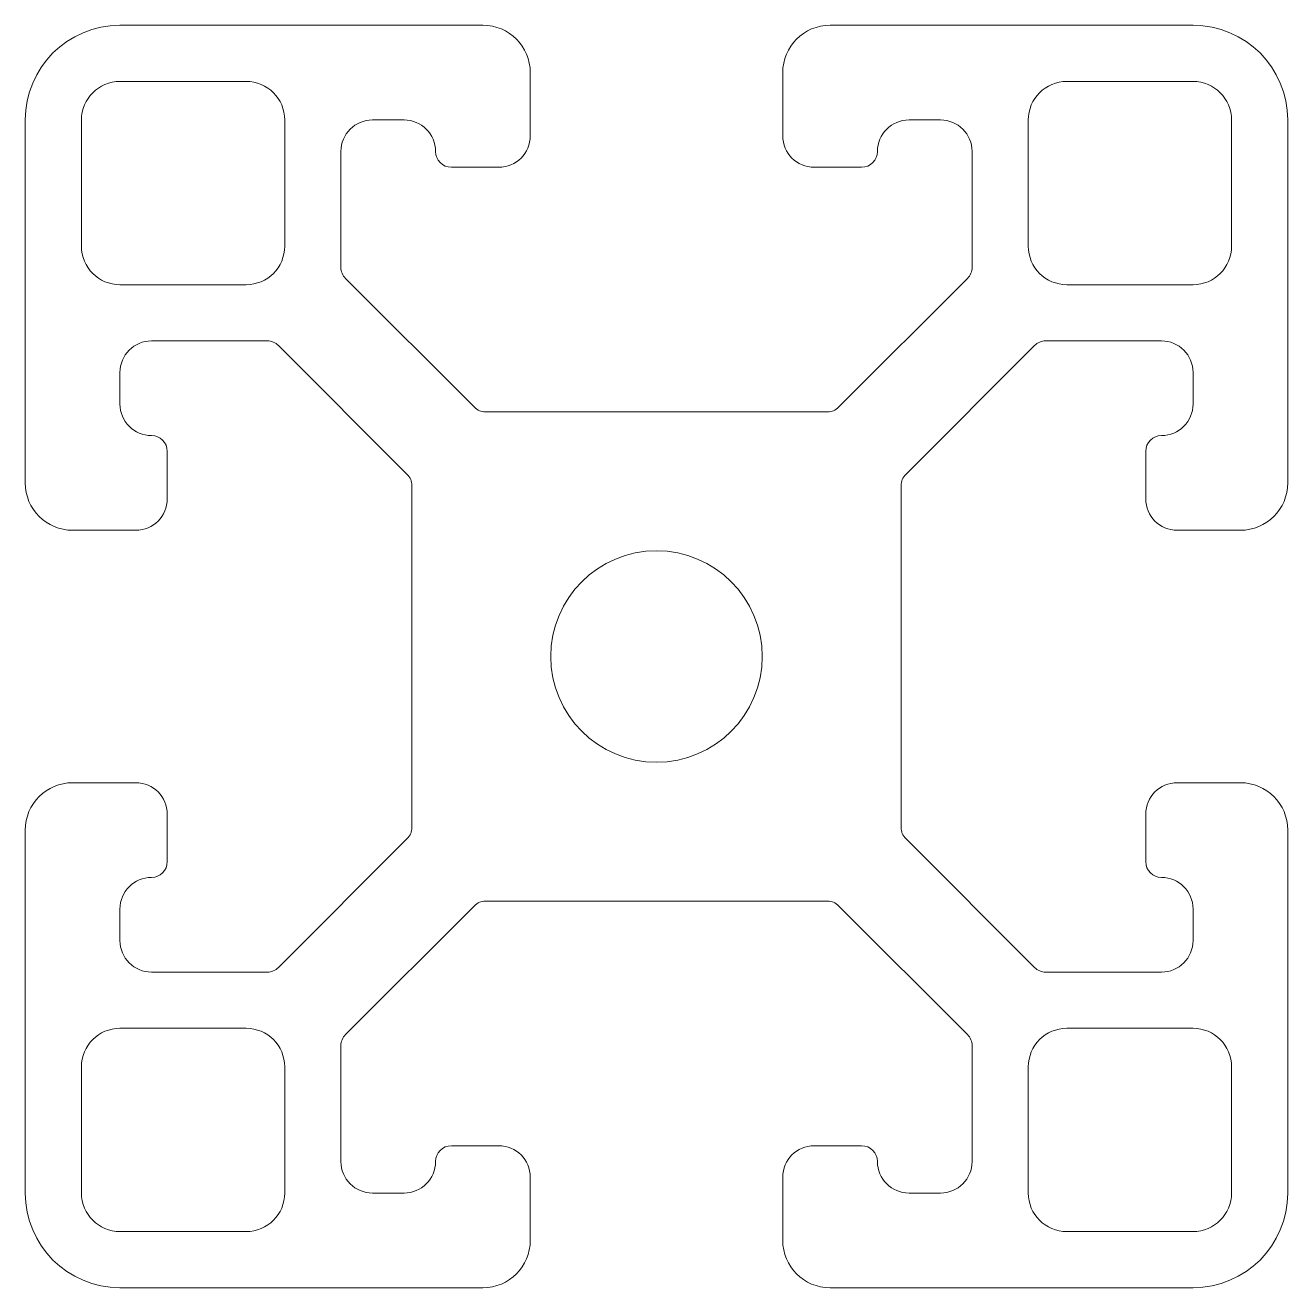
# Model space of a CAD drawing. Header units: millimetres. Extents: x -20 to 20, y -20 to 20.
import ezdxf

# ---------------------------------------------------------------- set-up
doc = ezdxf.new("R2010")
doc.units = ezdxf.units.MM

msp = doc.modelspace()

# ---------------------------------------------------------------- linework, layer by layer
at = {"color": 7, "linetype": 'Continuous', "lineweight": 15}
for p, q in [((-5.5, 20), (-17, 20)), ((17, 20), (5.5, 20)), ((-4, 16.5), (-4, 18.5)), ((4, 18.5), (4, 16.5)), ((-13, 18.22), (-17, 18.22)), ((17, 18.22), (13, 18.22)), ((-20, 17), (-20, 5.5)), ((-18.22, 17), (-18.22, 13)), ((-11.78, 13), (-11.78, 17)), ((-9, 17), (-8, 17)), ((8, 17), (9, 17)), ((11.78, 17), (11.78, 13)), ((18.22, 13), (18.22, 17)), ((20, 5.5), (20, 17)), ((-10, 12.332), (-10, 16)), ((10, 16), (10, 12.332)), ((-6.5, 15.5), (-5, 15.5)), ((5, 15.5), (6.5, 15.5)), ((-17, 11.78), (-13, 11.78)), ((-5.771, 7.896), (-9.854, 11.979)), ((9.854, 11.979), (5.771, 7.896)), ((13, 11.78), (17, 11.78)), ((-16, 10), (-12.332, 10)), ((12.332, 10), (16, 10)), ((-11.979, 9.854), (-7.896, 5.771)), ((7.896, 5.771), (11.979, 9.854)), ((-17, 8), (-17, 9)), ((17, 9), (17, 8)), ((5.418, 7.75), (-5.418, 7.75)), ((-15.5, 5), (-15.5, 6.5)), ((15.5, 6.5), (15.5, 5)), ((-7.75, 5.418), (-7.75, -5.418)), ((7.75, -5.418), (7.75, 5.418)), ((-18.5, 4), (-16.5, 4)), ((16.5, 4), (18.5, 4)), ((-16.5, -4), (-18.5, -4)), ((18.5, -4), (16.5, -4)), ((-15.5, -6.5), (-15.5, -5)), ((15.5, -5), (15.5, -6.5)), ((-20, -5.5), (-20, -17)), ((20, -17), (20, -5.5)), ((-7.896, -5.771), (-11.979, -9.854)), ((11.979, -9.854), (7.896, -5.771)), ((-17, -9), (-17, -8)), ((-9.854, -11.979), (-5.771, -7.896)), ((-5.418, -7.75), (5.418, -7.75)), ((5.771, -7.896), (9.854, -11.979)), ((17, -8), (17, -9)), ((-12.332, -10), (-16, -10)), ((16, -10), (12.332, -10)), ((-13, -11.78), (-17, -11.78)), ((17, -11.78), (13, -11.78)), ((-10, -16), (-10, -12.332)), ((10, -12.332), (10, -16)), ((-18.22, -13), (-18.22, -17)), ((-11.78, -17), (-11.78, -13)), ((11.78, -13), (11.78, -17)), ((18.22, -17), (18.22, -13)), ((-5, -15.5), (-6.5, -15.5)), ((6.5, -15.5), (5, -15.5)), ((-4, -18.5), (-4, -16.5)), ((4, -16.5), (4, -18.5)), ((-8, -17), (-9, -17)), ((9, -17), (8, -17)), ((-17, -18.22), (-13, -18.22)), ((13, -18.22), (17, -18.22)), ((-17, -20), (-5.5, -20)), ((5.5, -20), (17, -20))]:
    msp.add_line(p, q, dxfattribs=at)
msp.add_circle((0, 0), 3.35, dxfattribs=at)
for centre, radius, start, end in [((-17, 17), 3, 90, 180), ((-5.5, 18.5), 1.5, 0, 90), ((5.5, 18.5), 1.5, 90, 180), ((17, 17), 3, 0, 90), ((-17, 17), 1.22, 90, 180), ((-13, 17), 1.22, 0, 90), ((13, 17), 1.22, 90, 180), ((17, 17), 1.22, 0, 90), ((-9, 16), 1, 90, 180), ((-8, 16), 1, 0, 90), ((8, 16), 1, 90, 180), ((9, 16), 1, 0, 90), ((-5, 16.5), 1, 270, 0), ((5, 16.5), 1, 180, 270), ((-6.5, 16), 0.5, 180, 270), ((6.5, 16), 0.5, 270, 0), ((-17, 13), 1.22, 180, 270), ((-13, 13), 1.22, 270, 0), ((13, 13), 1.22, 180, 270), ((17, 13), 1.22, 270, 0), ((-9.5, 12.332), 0.5, 180, 225), ((9.5, 12.332), 0.5, 315, 0), ((-16, 9), 1, 90, 180), ((-12.332, 9.5), 0.5, 45, 90), ((12.332, 9.5), 0.5, 90, 135), ((16, 9), 1, 0, 90), ((-16, 8), 1, 180, 270), ((16, 8), 1, 270, 0), ((-5.418, 8.25), 0.5, 225, 270), ((5.418, 8.25), 0.5, 270, 315), ((-16, 6.5), 0.5, 0, 90), ((16, 6.5), 0.5, 90, 180), ((-8.25, 5.418), 0.5, 360, 45), ((8.25, 5.418), 0.5, 135, 180), ((-18.5, 5.5), 1.5, 180, 270), ((18.5, 5.5), 1.5, 270, 0), ((-16.5, 5), 1, 270, 0), ((16.5, 5), 1, 180, 270), ((-18.5, -5.5), 1.5, 90, 180), ((-16.5, -5), 1, 0, 90), ((16.5, -5), 1, 90, 180), ((18.5, -5.5), 1.5, 0, 90), ((-8.25, -5.418), 0.5, 315, 0), ((8.25, -5.418), 0.5, 180, 225), ((-16, -6.5), 0.5, 270, 0), ((16, -6.5), 0.5, 180, 270), ((-16, -8), 1, 90, 180), ((16, -8), 1, 0, 90), ((-5.418, -8.25), 0.5, 90, 135), ((5.418, -8.25), 0.5, 45, 90), ((-16, -9), 1, 180, 270), ((16, -9), 1, 270, 0), ((-12.332, -9.5), 0.5, 270, 315), ((12.332, -9.5), 0.5, 225, 270), ((-17, -13), 1.22, 90, 180), ((-13, -13), 1.22, 0, 90), ((-9.5, -12.332), 0.5, 135, 180), ((9.5, -12.332), 0.5, 0, 45), ((13, -13), 1.22, 90, 180), ((17, -13), 1.22, 0, 90), ((-6.5, -16), 0.5, 90, 180), ((-5, -16.5), 1, 0, 90), ((5, -16.5), 1, 90, 180), ((6.5, -16), 0.5, 0, 90), ((-9, -16), 1, 180, 270), ((-8, -16), 1, 270, 0), ((8, -16), 1, 180, 270), ((9, -16), 1, 270, 0), ((-17, -17), 3, 180, 270), ((-17, -17), 1.22, 180, 270), ((-13, -17), 1.22, 270, 0), ((13, -17), 1.22, 180, 270), ((17, -17), 1.22, 270, 0), ((17, -17), 3, 270, 0), ((-5.5, -18.5), 1.5, 270, 0), ((5.5, -18.5), 1.5, 180, 270)]:
    msp.add_arc(centre, radius, start, end, dxfattribs=at)

doc.saveas('drawing.dxf')
